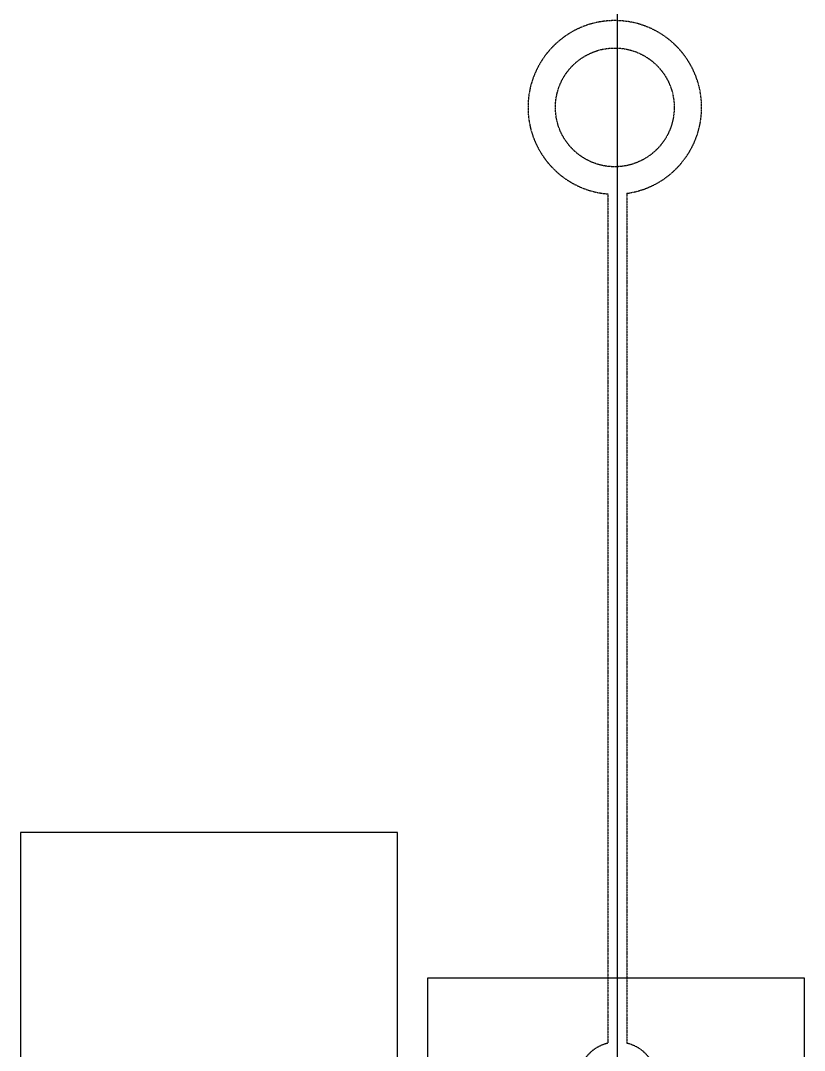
# Model space of a CAD drawing. Header units: millimetres. Extents: x -1 to 12300, y -1929 to 2470.
# Drawn here: x 5583 to 6441, y -375 to 752 of the extents above; entities that cross this region are included whole.
import ezdxf

# ---------------------------------------------------------------- set-up
doc = ezdxf.new("R2010")
doc.units = ezdxf.units.MM
doc.linetypes.add('ACAD_ISO02W100', pattern=[15, 12, -3])
doc.linetypes.add('HIDDENBERNUZ', pattern=[0.3, 0.2, -0.1])
doc.layers.add('0serveis', color=6, linetype='HIDDENBERNUZ')
doc.layers.add('_AUXILIAR', color=135, linetype='Continuous', plot=False)
doc.layers.add('viewport', color=241, linetype='Continuous', plot=False)

msp = doc.modelspace()

# ---------------------------------------------------------------- linework, layer by layer
at = {"layer": '0serveis', "linetype": 'ACAD_ISO02W100'}
msp.add_line((6236.39, -365.645), (6236.39, 579.008), dxfattribs=at)
at = {"layer": '0serveis'}
for p, q in [((6225.89, 562.686), (6225.89, -366.935)), ((6246.89, 563.304), (6246.89, -366.935))]:
    msp.add_line(p, q, dxfattribs=at)
msp.add_circle((6233.614, 657.372), 65, dxfattribs=at)
for centre, radius, start, end in [((6233.614, 657.372), 95, 278.033357, 265.336532), ((6235.525, -408.263), 42.436, 103.122899, 244.527243), ((6237.255, -408.263), 42.436, 295.472757, 76.877101)]:
    msp.add_arc(centre, radius, start, end, dxfattribs=at)
at = {"layer": '_AUXILIAR'}
for p in [(6236.39, -1156.362), (6236.39, -1191.362)]:
    msp.add_xline(p, (0, 1), dxfattribs=at)
at = {"layer": 'viewport'}
for points in [[(5995.729, -1313.63), (5995.729, -136.13), (5583.229, -136.13), (5583.229, -1313.63)], [(6441.12, -1473.247), (6441.12, -295.747), (6028.62, -295.747), (6028.62, -1473.247)]]:
    msp.add_lwpolyline(points, close=True, dxfattribs=at)

doc.saveas('drawing.dxf')
